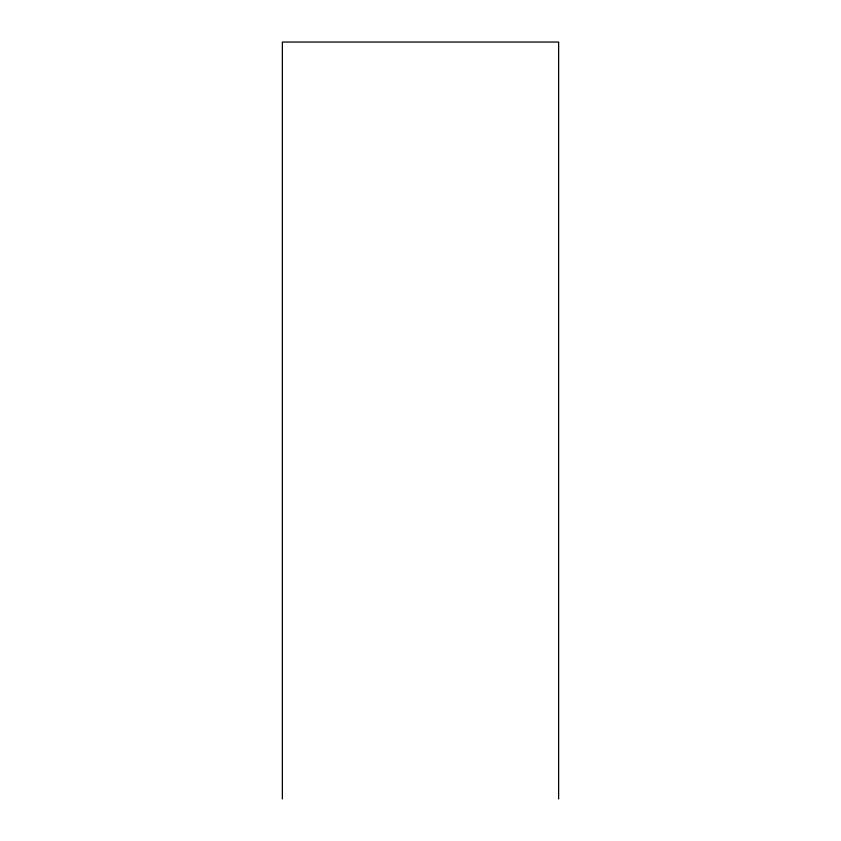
<?xml version="1.0" encoding="UTF-8"?>
<svg xmlns="http://www.w3.org/2000/svg" width="841" height="841" viewBox="0 0 841 841"><rect width="100%" height="100%" fill="white"/><g stroke="black" fill="none" stroke-linecap="round" stroke-linejoin="round"><path stroke-width="1.26" d="M558.634 798.95L558.634 42.05L282.366 42.05L282.366 798.95"/></g></svg>
